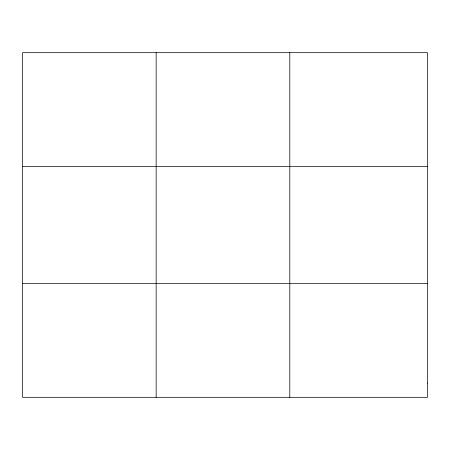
<?xml version="1.0" encoding="UTF-8"?>
<svg xmlns="http://www.w3.org/2000/svg" width="450" height="450" viewBox="0 0 450 450"><rect width="100%" height="100%" fill="white"/><g stroke="black" fill="none" stroke-linecap="round" stroke-linejoin="round"><path stroke-width="0.67" d="M156.15 397.316L156.15 52.684M289.8 397.316L289.8 52.684M22.5 166.41L427.5 166.41M22.5 283.59L427.5 283.59M427.5 383.102L427.5 397.316L22.5 397.316L22.5 52.684L427.5 52.684L427.5 383.102"/></g></svg>
